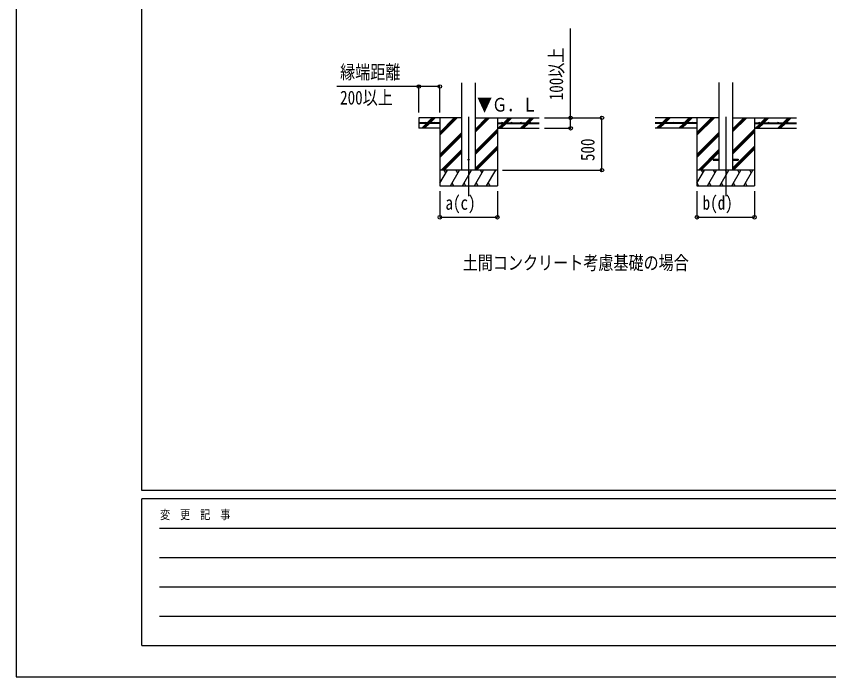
# Model space of a CAD drawing. Units: millimetres, scale not verified. Extents: x -16820 to 16820, y -11880 to 11880.
# Drawn here: x -16820 to -9055, y -11880 to -5566 of the extents above; entities that cross this region are included whole.
import ezdxf
from ezdxf.enums import TextEntityAlignment as Align

# ---------------------------------------------------------------- set-up
doc = ezdxf.new("R2010")
doc.units = ezdxf.units.MM
doc.header["$LTSCALE"] = 50
for name, color, linetype in [('0-2_USER1', 3, 'Continuous'), ('0-3_YKK_12', 2, 'Continuous'), ('0-4_YKK_13', 4, 'Continuous'), ('0-5_YKK_A1', 4, 'Continuous'), ('0-6_YKK_D', 6, 'Continuous'), ('0-7_YKK_ZWAK', 7, 'Continuous')]:
    doc.layers.add(name, color=color, linetype=linetype)
doc.styles.add('ＭＳ ゴシック', font='')
doc.styles.get('ＭＳ ゴシック').set_extended_font_data('MS Gothic')

msp = doc.modelspace()

# ---------------------------------------------------------------- linework, layer by layer
at = {"layer": '0-3_YKK_12'}
for p, q in [((-12496.92, -6527.79), (-12496.92, -7287)), ((-10038.92, -6527.79), (-10038.92, -7287))]:
    msp.add_line(p, q, dxfattribs=at)
at = {"layer": '0-4_YKK_13'}
for p, q in [((-10158.72, -6932.5), (-10158.72, -6941.5)), ((-10158.72, -6932.5), (-10103.92, -6932.5)), ((-10158.72, -6941.5), (-10103.92, -6941.5)), ((-9973.92, -6932.5), (-9919.12, -6932.5)), ((-9973.92, -6941.5), (-9919.12, -6941.5)), ((-9919.12, -6932.5), (-9919.12, -6941.5))]:
    msp.add_line(p, q, dxfattribs=at)
msp.add_circle((-12496.92, -6937), 5, dxfattribs=at)
at = {"layer": '0-5_YKK_A1'}
for p, q in [((-12561.92, -7037), (-12561.92, -6201.65)), ((-12431.92, -7037), (-12431.92, -6201.65)), ((-10103.92, -6200.65), (-10103.92, -7037)), ((-9973.92, -6200.65), (-9973.92, -7037)), ((-12561.92, -6537), (-12971.92, -6537)), ((-12971.92, -6537), (-12971.92, -6637)), ((-12771.92, -6584.5), (-12971.92, -6584.5)), ((-12771.92, -6589.5), (-12971.92, -6589.5)), ((-12944.05, -6635.6), (-12897.96, -6589.5)), ((-12931.31, -6637), (-12883.81, -6589.5)), ((-12917.17, -6637), (-12869.67, -6589.5)), ((-12892.96, -6584.5), (-12845.46, -6537)), ((-12878.81, -6584.5), (-12831.31, -6537)), ((-12864.67, -6584.5), (-12817.17, -6537)), ((-12771.92, -6537), (-12771.92, -7187)), ((-12771.92, -6703.88), (-12605.04, -6537)), ((-12771.92, -6689.74), (-12619.18, -6537)), ((-12771.92, -6675.6), (-12633.32, -6537)), ((-12771.92, -6584.5), (-12771.92, -6589.5)), ((-12431.92, -6672.25), (-12296.67, -6537)), ((-12431.92, -6658.11), (-12310.81, -6537)), ((-12431.92, -6643.96), (-12324.96, -6537)), ((-12431.92, -6537), (-11821.92, -6537)), ((-12221.92, -6537), (-12221.92, -7187)), ((-12221.92, -6584.5), (-11821.92, -6584.5)), ((-12221.92, -6584.5), (-12221.92, -6589.5)), ((-12221.92, -6589.5), (-11821.92, -6589.5)), ((-12212.82, -6637), (-12165.32, -6589.5)), ((-12198.68, -6637), (-12151.18, -6589.5)), ((-12184.54, -6637), (-12137.04, -6589.5)), ((-12160.32, -6584.5), (-12112.82, -6537)), ((-12146.18, -6584.5), (-12098.68, -6537)), ((-12132.04, -6584.5), (-12084.54, -6537)), ((-12000.69, -6637), (-11953.19, -6589.5)), ((-11986.55, -6637), (-11939.05, -6589.5)), ((-11972.41, -6637), (-11924.91, -6589.5)), ((-11948.19, -6584.5), (-11900.69, -6537)), ((-11934.05, -6584.5), (-11886.55, -6537)), ((-11919.91, -6584.5), (-11872.41, -6537)), ((-10103.92, -6537), (-10713.92, -6537)), ((-10313.92, -6584.5), (-10713.92, -6584.5)), ((-10313.92, -6589.5), (-10713.92, -6589.5)), ((-10699.59, -6637), (-10652.09, -6589.5)), ((-10685.45, -6637), (-10637.95, -6589.5)), ((-10671.3, -6637), (-10623.8, -6589.5)), ((-10647.09, -6584.5), (-10599.59, -6537)), ((-10632.95, -6584.5), (-10631.28, -6582.83)), ((-10628.09, -6579.64), (-10585.45, -6537)), ((-10618.8, -6584.5), (-10571.3, -6537)), ((-10486.05, -6635.6), (-10439.96, -6589.5)), ((-10473.31, -6637), (-10425.81, -6589.5)), ((-10459.17, -6637), (-10411.67, -6589.5)), ((-10434.96, -6584.5), (-10387.46, -6537)), ((-10420.81, -6584.5), (-10373.31, -6537)), ((-10406.67, -6584.5), (-10359.17, -6537)), ((-10313.92, -6537), (-10313.92, -7187)), ((-10313.92, -6703.88), (-10147.04, -6537)), ((-10313.92, -6689.74), (-10161.18, -6537)), ((-10313.92, -6675.6), (-10175.32, -6537)), ((-10313.92, -6584.5), (-10313.92, -6589.5)), ((-9973.92, -6672.25), (-9838.67, -6537)), ((-9973.92, -6658.11), (-9852.81, -6537)), ((-9973.92, -6643.96), (-9866.96, -6537)), ((-9973.92, -6537), (-9363.92, -6537)), ((-9763.92, -6537), (-9763.92, -7187)), ((-9763.92, -6584.5), (-9363.92, -6584.5)), ((-9763.92, -6584.5), (-9763.92, -6589.5)), ((-9763.92, -6589.5), (-9363.92, -6589.5)), ((-9754.82, -6637), (-9707.32, -6589.5)), ((-9740.68, -6637), (-9693.18, -6589.5)), ((-9726.54, -6637), (-9679.04, -6589.5)), ((-9702.32, -6584.5), (-9654.82, -6537)), ((-9688.18, -6584.5), (-9640.68, -6537)), ((-9674.04, -6584.5), (-9626.54, -6537)), ((-9542.69, -6637), (-9495.19, -6589.5)), ((-9528.55, -6637), (-9481.05, -6589.5)), ((-9514.41, -6637), (-9466.91, -6589.5)), ((-9490.19, -6584.5), (-9442.69, -6537)), ((-9476.05, -6584.5), (-9428.55, -6537)), ((-9461.91, -6584.5), (-9414.41, -6537)), ((-12771.92, -6637), (-12971.92, -6637)), ((-12771.92, -6887.73), (-12561.92, -6677.73)), ((-12431.92, -6856.09), (-12221.92, -6646.1)), ((-12431.92, -6870.24), (-12221.92, -6660.24)), ((-12431.92, -6884.38), (-12221.92, -6674.38)), ((-12221.92, -6637), (-11821.92, -6637)), ((-10313.92, -6637), (-10713.92, -6637)), ((-10313.92, -6887.73), (-10103.92, -6677.73)), ((-9973.92, -6856.09), (-9763.92, -6646.1)), ((-9973.92, -6870.24), (-9763.92, -6660.24)), ((-9973.92, -6884.38), (-9763.92, -6674.38)), ((-9763.92, -6637), (-9363.92, -6637)), ((-12771.92, -6901.87), (-12561.92, -6691.87)), ((-12771.92, -6916.01), (-12561.92, -6706.01)), ((-10313.92, -6901.87), (-10103.92, -6691.87)), ((-10313.92, -6916.01), (-10103.92, -6706.01)), ((-12431.92, -7018.22), (-12221.92, -6808.23)), ((-12431.92, -7032.37), (-12221.92, -6822.37)), ((-9973.92, -7018.22), (-9763.92, -6808.23)), ((-9973.92, -7032.37), (-9763.92, -6822.37)), ((-12759.06, -7037), (-12561.92, -6839.86)), ((-12744.92, -7037), (-12561.92, -6854)), ((-12730.78, -7037), (-12561.92, -6868.14)), ((-12422.41, -7037), (-12221.92, -6836.51)), ((-10301.06, -7037), (-10103.92, -6839.86)), ((-10286.92, -7037), (-10103.92, -6854)), ((-10272.78, -7037), (-10103.92, -6868.14)), ((-9964.41, -7037), (-9763.92, -6836.51)), ((-12221.92, -7037), (-12771.92, -7037)), ((-12771.92, -7162.45), (-12699.49, -7037)), ((-12714.49, -7062.98), (-12729.49, -7037)), ((-12670.62, -7187), (-12584.02, -7037)), ((-12599.02, -7062.98), (-12614.02, -7037)), ((-12555.15, -7187), (-12468.55, -7037)), ((-12483.55, -7062.98), (-12498.55, -7037)), ((-12439.68, -7187), (-12353.08, -7037)), ((-12368.08, -7062.98), (-12383.08, -7037)), ((-12324.21, -7187), (-12237.61, -7037)), ((-12267.61, -7037), (-12267.61, -7037)), ((-9763.92, -7037), (-10313.92, -7037)), ((-10313.92, -7162.45), (-10241.49, -7037)), ((-10256.49, -7062.98), (-10271.49, -7037)), ((-10212.62, -7187), (-10126.02, -7037)), ((-10141.02, -7062.98), (-10156.02, -7037)), ((-10097.15, -7187), (-10010.55, -7037)), ((-10025.55, -7062.98), (-10040.55, -7037)), ((-9981.68, -7187), (-9895.08, -7037)), ((-9910.08, -7062.98), (-9925.08, -7037)), ((-9866.21, -7187), (-9779.61, -7037)), ((-9794.61, -7062.98), (-9809.61, -7037)), ((-12771.92, -7187), (-12221.92, -7187)), ((-12655.63, -7161.02), (-12640.63, -7187)), ((-12540.16, -7161.02), (-12525.16, -7187)), ((-12424.68, -7161.02), (-12409.69, -7187)), ((-12309.22, -7161.02), (-12294.22, -7187)), ((-10313.92, -7187), (-9763.92, -7187)), ((-10313.1, -7161.02), (-10298.1, -7187)), ((-10197.63, -7161.02), (-10182.63, -7187)), ((-10082.16, -7161.02), (-10067.16, -7187)), ((-9966.68, -7161.02), (-9951.69, -7187)), ((-9851.22, -7161.02), (-9836.22, -7187))]:
    msp.add_line(p, q, dxfattribs=at)
for centre in [(-12906.92, -6582), (-12816.92, -6582), (-12176.92, -6582), (-12086.92, -6582), (-11996.92, -6582), (-11906.92, -6582), (-10628.92, -6582), (-10538.92, -6582), (-10448.92, -6582), (-10358.92, -6582), (-9718.92, -6582), (-9628.92, -6582), (-9538.92, -6582), (-9448.92, -6582)]:
    msp.add_circle(centre, 2.5, dxfattribs=at)
at = {"layer": '0-6_YKK_D'}
for p, q in [((-12971.92, -6487), (-12971.92, -6236)), ((-12771.92, -6487), (-12771.92, -6236)), ((-11771.92, -6537), (-11220.92, -6537)), ((-11771.92, -6537), (-11520.92, -6537)), ((-11221.92, -7037), (-11221.92, -6537)), ((-11771.92, -6637), (-11520.92, -6637)), ((-12171.92, -7037), (-11220.92, -7037)), ((-12771.92, -7237), (-12771.92, -7488)), ((-12221.92, -7237), (-12221.92, -7488)), ((-10313.92, -7237), (-10313.92, -7488)), ((-9763.92, -7237), (-9763.92, -7488)), ((-12771.92, -7487), (-12221.92, -7487)), ((-10313.92, -7487), (-9763.92, -7487))]:
    msp.add_line(p, q, dxfattribs=at)
for points in [[(-11521.92, -6637), (-11521.92, -6537), (-11521.92, -5684.2)], [(-12771.92, -6237), (-12971.92, -6237), (-13756.72, -6237)]]:
    msp.add_lwpolyline(points, dxfattribs=at)
for centre in [(-12971.92, -6237), (-12771.92, -6237), (-11521.92, -6537), (-11221.92, -6537), (-11521.92, -6637), (-11221.92, -7037), (-12771.92, -7487), (-12221.92, -7487), (-10313.92, -7487), (-9763.92, -7487)]:
    msp.add_circle(centre, 17, dxfattribs=at)
at = {"layer": '0-7_YKK_ZWAK'}
for p, q in [((-15619.92, -10100), (-15619.92, 11100)), ((15580.08, -10100), (-15619.92, -10100)), ((-5219.92, -10180), (-15619.92, -10180)), ((-15619.92, -11580), (-15619.92, -10180)), ((-15449.92, -10460), (-5419.92, -10460)), ((-15449.92, -10740), (-5419.92, -10740)), ((-15449.92, -11020), (-5419.92, -11020)), ((-15449.92, -11300), (-5419.92, -11300)), ((-15619.92, -11580), (-5219.92, -11580))]:
    msp.add_line(p, q, dxfattribs=at)
msp.add_lwpolyline([(-16820, -11880), (16820, -11880), (16820, 11880), (-16820, 11880)], close=True, dxfattribs=at)

# ---------------------------------------------------------------- texts
at = {"layer": '0-2_USER1', "style": 'ＭＳ ゴシック', "width": 0.8}
msp.add_text('土間コンクリート考慮基礎の場合', height=132, dxfattribs=at).set_placement((-12552.78, -8027.98), align=Align.BOTTOM_LEFT)
at = {"layer": '0-5_YKK_A1', "style": 'ＭＳ ゴシック', "width": 0.8}
msp.add_text('▼Ｇ．Ｌ', height=132, dxfattribs=at).set_placement((-12416.21, -6517.12), align=Align.BOTTOM_LEFT)
at = {"layer": '0-6_YKK_D', "style": 'ＭＳ ゴシック', "width": 0.8}
for s, p in [('100以上', (-11553.92, -6369)), ('500', (-11253.92, -6950.2))]:
    msp.add_text(s, height=132, rotation=90, dxfattribs=at).set_placement(p, align=Align.BOTTOM_LEFT)
for s, p in [('縁端距離', (-13724.72, -6205)), ('200以上', (-13724.72, -6449)), ('a(c)', (-12717.72, -7455)), ('b(d)', (-10259.72, -7455))]:
    msp.add_text(s, height=132, dxfattribs=at).set_placement(p, align=Align.BOTTOM_LEFT)
at = {"layer": '0-7_YKK_ZWAK', "style": 'ＭＳ ゴシック', "width": 0.8}
msp.add_text('変  更  記  事', height=87.98, dxfattribs=at).set_placement((-15445.24, -10400), align=Align.BOTTOM_LEFT)

doc.saveas('drawing.dxf')
